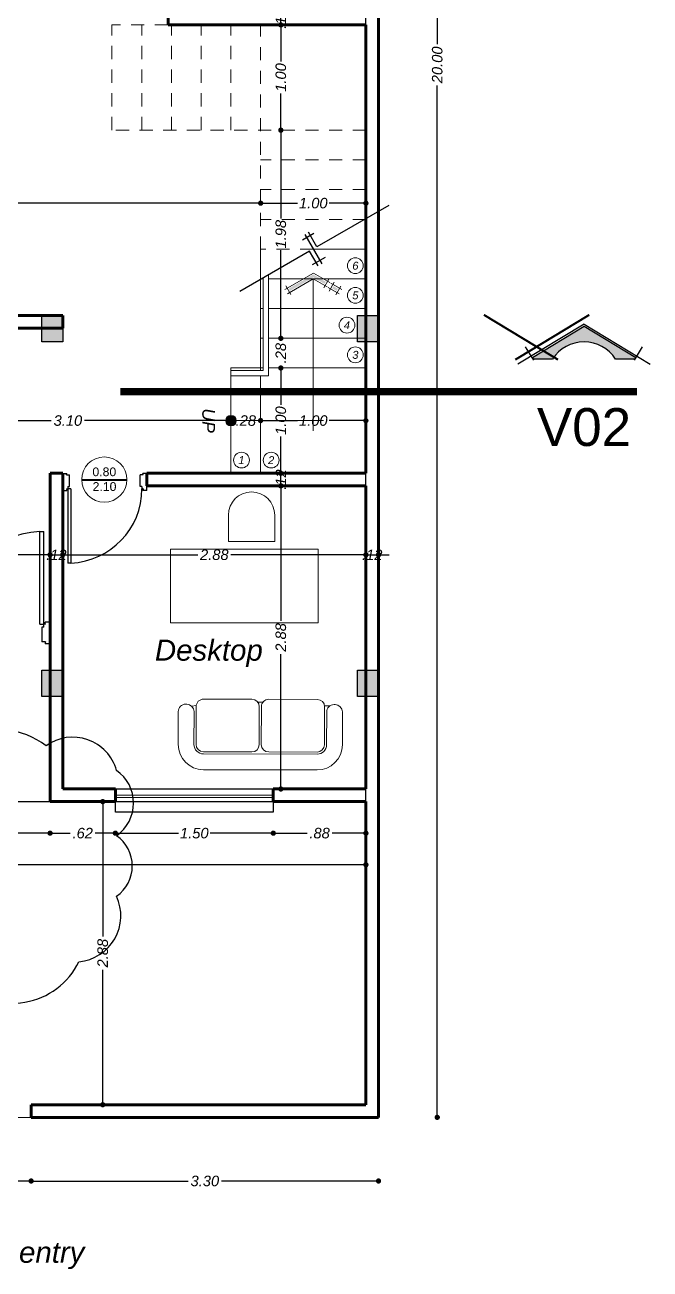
# Model space of a CAD drawing. Header units: metres. Extents: x 539 to 782, y 164 to 633.
# Drawn here: x 673.93 to 679.87, y 221.9 to 233.72 of the extents above; entities that cross this region are included whole.
import ezdxf
from ezdxf.enums import TextEntityAlignment as Align

# ---------------------------------------------------------------- set-up
doc = ezdxf.new("R2010")
doc.units = ezdxf.units.M
doc.header["$PDMODE"] = 35
doc.linetypes.add('ACAD_ISO05W100', pattern=[33, 24, -3, 0, -3, 0, -3])
doc.linetypes.add('HIDDEN', pattern=[0.375, 0.25, -0.125])
for name, color, linetype, lineweight in [('01', 1, 'Continuous', 9), ('02', 2, 'Continuous', 20), ('03', 3, 'Continuous', 30), ('Baranda', 54, 'Continuous', 15), ('cota', 1, 'Continuous', 15), ('gradas', 74, 'Continuous', 15), ('Mobiliario', 42, 'Continuous', 9), ('MURO', 4, 'Continuous', 60), ('Textura de Pisos', 252, 'Continuous', 13), ('ventanas', 2, 'Continuous', 25), ('vidrio', 131, 'Continuous', 15)]:
    doc.layers.add(name, color=color, linetype=linetype, lineweight=lineweight)
for name, color, linetype in [('AREAS', 2, 'Continuous'), ('COLUMNAS', 6, 'Continuous'), ('lincorte', 116, 'Continuous'), ('PUERTAS', 16, 'Continuous'), ('TEXTO', 134, 'Continuous')]:
    doc.layers.add(name, color=color, linetype=linetype)
doc.styles.add('ARIAL', font='ariali.ttf')
doc.styles.add('ARIAL_REGULAR', font='arial.ttf')
doc.styles.add('STYLE1', font='ariali.ttf')
doc.styles.add('texto', font='arial.ttf')
doc.dimstyles.new('C_50', dxfattribs={"dimscale": 0.5, "dimtxt": 0.2, "dimasz": 0.1, "dimexe": 0.1, "dimexo": 0.1, "dimgap": 0.05, "dimtad": 0, "dimzin": 4, "dimdsep": 46, "dimtxsty": 'ARIAL', "dimblk": 'DOT', "dimcen": 0.09, "dimse1": 1, "dimse2": 1, "dimclrd": 1, "dimclre": 1, "dimclrt": 2, "dimadec": 0, "dimazin": 0, "dimtfac": 1, "dimtix": 1, "dimtmove": 2, "dimatfit": 3, "dimfxl": 1, "dimtolj": 1, "dimtzin": 0, "dimarcsym": 0})

# ---------------------------------------------------------------- blocks, each defined once
blk = doc.blocks.new('escritorio y silla')
for p, q in [((803.557, 483.06), (803.557, 483.31)), ((803.997, 483.31), (803.997, 483.06)), ((803.997, 483.06), (803.557, 483.06))]:
    blk.add_line(p, q)
blk.add_lwpolyline([(804.408, 482.987), (803.008, 482.987), (803.008, 482.287), (804.408, 482.287), (804.408, 482.987)])
blk.add_arc((803.777, 483.31), 0.22, 0, 180)
blk = doc.blocks.new('A$C23F449F7')
for p, q in [((0.551, 1.561), (0.239, 1.561)), ((0.609, 1.441), (0.609, 1.391)), ((0.621, 1.481), (0.621, 1.491)), ((-0.001, 0.241), (-0.001, 1.321)), ((0.149, 0.241), (0.149, 1.321)), ((0.169, 0.861), (0.169, 1.321)), ((0.551, 1.411), (0.239, 1.411)), ((0.599, 1.391), (0.239, 1.391)), ((0.669, 0.861), (0.669, 1.321)), ((0.599, 0.791), (0.239, 0.791)), ((0.599, 0.771), (0.239, 0.771)), ((0.642, 0.805), (0.642, 0.757)), ((0.169, 0.241), (0.169, 0.701)), ((0.669, 0.241), (0.669, 0.701)), ((0.599, 0.171), (0.239, 0.171)), ((0.551, 0.151), (0.239, 0.151)), ((0.601, 0.131), (0.608, 0.172)), ((0.551, 0.001), (0.239, 0.001)), ((0.621, 0.071), (0.621, 0.081))]:
    blk.add_line(p, q)
for centre, radius, start, end in [((0.239, 1.321), 0.24, 90, 180), ((0.551, 1.491), 0.07, 0, 90), ((0.551, 1.481), 0.07, 270, 0), ((0.239, 1.321), 0.09, 90, 180), ((0.239, 1.321), 0.07, 90, 180), ((0.599, 1.321), 0.07, 0, 90), ((0.239, 0.861), 0.07, 180, 270), ((0.599, 0.861), 0.07, 270, 0), ((0.239, 0.701), 0.07, 90, 180), ((0.599, 0.701), 0.07, 0, 90), ((0.239, 0.241), 0.24, 180, 270), ((0.239, 0.241), 0.09, 180, 270), ((0.239, 0.241), 0.07, 180, 270), ((0.599, 0.241), 0.07, 270, 0), ((0.551, 0.081), 0.07, 0, 90), ((0.551, 0.071), 0.07, 270, 0)]:
    blk.add_arc(centre, radius, start, end)
blk = doc.blocks.new('p 4')
for p, q in [((-0.0782, 0.852), (-0.0484, 0.852)), ((-0.0782, 0.1485), (-0.0782, 0.852)), ((-0.0484, 0.1485), (-0.0484, 0.852)), ((-0.8003, 0.1641), (-0.7612, 0.1641)), ((-0.8003, 0.1641), (-0.8003, 0)), ((-0.7651, 0.1524), (-0.7612, 0.1524)), ((-0.7651, 0.1485), (-0.7651, 0.1524)), ((-0.7651, 0.1485), (-0.7519, 0.1485)), ((-0.7612, 0.1524), (-0.7612, 0.1641)), ((-0.7519, 0.1251), (-0.7519, 0.1485)), ((-0.7519, 0.1251), (-0.7363, 0.1251)), ((-0.7363, 0.1251), (-0.7363, 0.0156)), ((-0.0782, 0.1485), (-0.0484, 0.1485)), ((-0.0484, 0.1251), (-0.064, 0.1251)), ((-0.064, 0.1251), (-0.064, 0.0156)), ((-0.0352, 0.1485), (-0.0484, 0.1485)), ((-0.0484, 0.1251), (-0.0484, 0.1485)), ((-0.0391, 0.1524), (-0.0391, 0.1641)), ((0, 0.1641), (-0.0391, 0.1641)), ((-0.0352, 0.1524), (-0.0391, 0.1524)), ((-0.0352, 0.1485), (-0.0352, 0.1524)), ((0, 0.1641), (0, 0)), ((-0.7651, 0.0156), (-0.7651, 0.0117)), ((-0.7651, 0.0156), (-0.7363, 0.0156)), ((-0.7651, 0.0117), (-0.7612, 0.0117)), ((-0.7612, 0.0117), (-0.7612, 0)), ((-0.0352, 0.0156), (-0.064, 0.0156)), ((-0.0391, 0.0117), (-0.0391, 0)), ((-0.0352, 0.0117), (-0.0391, 0.0117)), ((0, 0), (-0.0391, 0)), ((-0.0352, 0.0156), (-0.0352, 0.0117)), ((-0.8003, 0), (-0.7612, 0))]:
    blk.add_line(p, q)
blk.add_arc((-0.0472, 0.148), 0.7047, 92.51921, 179.96085)
blk = doc.blocks.new('_Dot')
at = {"color": 0, "linetype": 'ByBlock', "lineweight": -2}
blk.add_line((-0.5, 0), (-1, 0), dxfattribs=at)
at = {"color": 0, "linetype": 'ByBlock', "const_width": 0.5}
blk.add_lwpolyline([(-0.25, 0, 1), (0.25, 0, 1)], format="xyb", close=True, dxfattribs=at)
blk = doc.blocks.new('*D217')
at = {"layer": 'cota', "color": 1, "lineweight": -2, "transparency": 16777216}
for p, q in [((677.85, 243.291), (677.85, 233.537)), ((677.85, 223.391), (677.85, 233.144))]:
    blk.add_line(p, q, dxfattribs=at)
at = {"layer": 'Defpoints', "color": 0, "transparency": 16777216}
for p in [(677.292, 243.341), (677.292, 223.341), (677.85, 223.341)]:
    blk.add_point(p, dxfattribs=at)
at = {"layer": 'cota', "color": 1, "lineweight": -2, "transparency": 16777216, "xscale": 0.05, "yscale": 0.05, "zscale": 0.05}
for p, rotation in [((677.85, 243.341), 90), ((677.85, 223.341), 270)]:
    blk.add_blockref('_Dot', p, dxfattribs=dict(at, rotation=rotation))
at = {"layer": 'cota', "color": 2, "transparency": 16777216, "insert": (677.85, 233.341), "char_height": 0.1, "attachment_point": 5, "rotation": 90, "style": 'ARIAL'}
blk.add_mtext('\\A1;20.00', dxfattribs=at)
blk = doc.blocks.new('*D218')
at = {"layer": 'cota', "color": 1, "lineweight": -2, "transparency": 16777216}
for p, q in [((674.042, 222.736), (675.485, 222.736)), ((677.242, 222.736), (675.8, 222.736))]:
    blk.add_line(p, q, dxfattribs=at)
at = {"layer": 'Defpoints', "color": 0, "transparency": 16777216}
for p in [(673.992, 223.341), (677.292, 223.341), (673.992, 222.736)]:
    blk.add_point(p, dxfattribs=at)
at = {"layer": 'cota', "color": 1, "lineweight": -2, "transparency": 16777216, "xscale": 0.05, "yscale": 0.05, "zscale": 0.05, "rotation": 180}
blk.add_blockref('_Dot', (673.992, 222.736), dxfattribs=at)
at = {"layer": 'cota', "color": 1, "lineweight": -2, "transparency": 16777216, "xscale": 0.05, "yscale": 0.05, "zscale": 0.05}
blk.add_blockref('_Dot', (677.292, 222.736), dxfattribs=at)
at = {"layer": 'cota', "color": 2, "transparency": 16777216, "insert": (675.642, 222.736), "char_height": 0.1, "attachment_point": 5, "style": 'ARIAL'}
blk.add_mtext('\\A1;3.30', dxfattribs=at)
blk = doc.blocks.new('*D239')
at = {"layer": 'cota', "color": 1, "lineweight": -2, "transparency": 16777216}
for p, q in [((669.842, 232.027), (672.827, 232.027)), ((676.122, 232.027), (673.138, 232.027))]:
    blk.add_line(p, q, dxfattribs=at)
at = {"layer": 'Defpoints', "color": 0, "transparency": 16777216}
for p in [(676.172, 232.027), (676.172, 231.341), (669.792, 230.841)]:
    blk.add_point(p, dxfattribs=at)
at = {"layer": 'cota', "color": 1, "lineweight": -2, "transparency": 16777216, "xscale": 0.05, "yscale": 0.05, "zscale": 0.05, "rotation": 180}
blk.add_blockref('_Dot', (669.792, 232.027), dxfattribs=at)
at = {"layer": 'cota', "color": 1, "lineweight": -2, "transparency": 16777216, "xscale": 0.05, "yscale": 0.05, "zscale": 0.05}
blk.add_blockref('_Dot', (676.172, 232.027), dxfattribs=at)
at = {"layer": 'cota', "color": 2, "transparency": 16777216, "insert": (672.982, 232.027), "char_height": 0.1, "attachment_point": 5, "style": 'ARIAL'}
blk.add_mtext('\\A1;6.38', dxfattribs=at)
blk = doc.blocks.new('*D242')
at = {"layer": 'cota', "color": 1, "lineweight": -2, "transparency": 16777216}
for p, q in [((672.842, 228.686), (673.331, 228.686)), ((674.122, 228.686), (673.633, 228.686))]:
    blk.add_line(p, q, dxfattribs=at)
at = {"layer": 'Defpoints', "color": 0, "transparency": 16777216}
for p in [(672.792, 228.686), (674.172, 228.686), (674.172, 228.686)]:
    blk.add_point(p, dxfattribs=at)
at = {"layer": 'cota', "color": 1, "lineweight": -2, "transparency": 16777216, "xscale": 0.05, "yscale": 0.05, "zscale": 0.05, "rotation": 180}
blk.add_blockref('_Dot', (672.792, 228.686), dxfattribs=at)
at = {"layer": 'cota', "color": 1, "lineweight": -2, "transparency": 16777216, "xscale": 0.05, "yscale": 0.05, "zscale": 0.05}
blk.add_blockref('_Dot', (674.172, 228.686), dxfattribs=at)
at = {"layer": 'cota', "color": 2, "transparency": 16777216, "insert": (673.482, 228.686), "char_height": 0.1, "attachment_point": 5, "style": 'ARIAL'}
blk.add_mtext('\\A1;1.38', dxfattribs=at)
blk = doc.blocks.new('*D243')
at = {"layer": 'cota', "color": 1, "lineweight": -2, "transparency": 16777216}
for p, q in [((674.122, 228.686), (674.072, 228.686)), ((674.172, 228.686), (674.292, 228.686)), ((674.342, 228.686), (674.392, 228.686))]:
    blk.add_line(p, q, dxfattribs=at)
at = {"layer": 'Defpoints', "color": 0, "transparency": 16777216}
for p in [(674.172, 228.686), (674.292, 228.686), (674.292, 228.686)]:
    blk.add_point(p, dxfattribs=at)
at = {"layer": 'cota', "color": 1, "lineweight": -2, "transparency": 16777216, "xscale": 0.05, "yscale": 0.05, "zscale": 0.05}
blk.add_blockref('_Dot', (674.172, 228.686), dxfattribs=at)
at = {"layer": 'cota', "color": 1, "lineweight": -2, "transparency": 16777216, "xscale": 0.05, "yscale": 0.05, "zscale": 0.05, "rotation": 180}
blk.add_blockref('_Dot', (674.292, 228.686), dxfattribs=at)
at = {"layer": 'cota', "color": 2, "transparency": 16777216, "insert": (674.232, 228.686), "char_height": 0.1, "attachment_point": 5, "style": 'ARIAL'}
blk.add_mtext('\\A1;.12', dxfattribs=at)
blk = doc.blocks.new('*D244')
at = {"layer": 'cota', "color": 1, "lineweight": -2, "transparency": 16777216}
for p, q in [((674.342, 228.686), (675.575, 228.686)), ((677.122, 228.686), (675.89, 228.686))]:
    blk.add_line(p, q, dxfattribs=at)
at = {"layer": 'Defpoints', "color": 0, "transparency": 16777216}
for p in [(674.292, 228.686), (677.172, 228.686), (677.172, 228.686)]:
    blk.add_point(p, dxfattribs=at)
at = {"layer": 'cota', "color": 1, "lineweight": -2, "transparency": 16777216, "xscale": 0.05, "yscale": 0.05, "zscale": 0.05, "rotation": 180}
blk.add_blockref('_Dot', (674.292, 228.686), dxfattribs=at)
at = {"layer": 'cota', "color": 1, "lineweight": -2, "transparency": 16777216, "xscale": 0.05, "yscale": 0.05, "zscale": 0.05}
blk.add_blockref('_Dot', (677.172, 228.686), dxfattribs=at)
at = {"layer": 'cota', "color": 2, "transparency": 16777216, "insert": (675.732, 228.686), "char_height": 0.1, "attachment_point": 5, "style": 'ARIAL'}
blk.add_mtext('\\A1;2.88', dxfattribs=at)
blk = doc.blocks.new('*D245')
at = {"layer": 'cota', "color": 1, "lineweight": -2, "transparency": 16777216}
for p, q in [((677.122, 228.686), (677.072, 228.686)), ((677.172, 228.686), (677.292, 228.686)), ((677.342, 228.686), (677.392, 228.686))]:
    blk.add_line(p, q, dxfattribs=at)
at = {"layer": 'Defpoints', "color": 0, "transparency": 16777216}
for p in [(677.172, 228.686), (677.292, 228.686), (677.292, 228.686)]:
    blk.add_point(p, dxfattribs=at)
at = {"layer": 'cota', "color": 1, "lineweight": -2, "transparency": 16777216, "xscale": 0.05, "yscale": 0.05, "zscale": 0.05}
blk.add_blockref('_Dot', (677.172, 228.686), dxfattribs=at)
at = {"layer": 'cota', "color": 1, "lineweight": -2, "transparency": 16777216, "xscale": 0.05, "yscale": 0.05, "zscale": 0.05, "rotation": 180}
blk.add_blockref('_Dot', (677.292, 228.686), dxfattribs=at)
at = {"layer": 'cota', "color": 2, "transparency": 16777216, "insert": (677.232, 228.686), "char_height": 0.1, "attachment_point": 5, "style": 'ARIAL'}
blk.add_mtext('\\A1;.12', dxfattribs=at)
blk = doc.blocks.new('*D255')
at = {"layer": 'cota', "color": 1, "lineweight": -2, "transparency": 16777216}
for p, q in [((672.842, 229.961), (674.183, 229.961)), ((675.84, 229.961), (674.499, 229.961))]:
    blk.add_line(p, q, dxfattribs=at)
at = {"layer": 'Defpoints', "color": 0, "transparency": 16777216}
for p in [(672.792, 230.341), (675.89, 230.341), (675.89, 229.961)]:
    blk.add_point(p, dxfattribs=at)
at = {"layer": 'cota', "color": 1, "lineweight": -2, "transparency": 16777216, "xscale": 0.05, "yscale": 0.05, "zscale": 0.05, "rotation": 180}
blk.add_blockref('_Dot', (672.792, 229.961), dxfattribs=at)
at = {"layer": 'cota', "color": 1, "lineweight": -2, "transparency": 16777216, "xscale": 0.05, "yscale": 0.05, "zscale": 0.05}
blk.add_blockref('_Dot', (675.89, 229.961), dxfattribs=at)
at = {"layer": 'cota', "color": 2, "transparency": 16777216, "insert": (674.341, 229.961), "char_height": 0.1, "attachment_point": 5, "style": 'ARIAL'}
blk.add_mtext('\\A1;3.10', dxfattribs=at)
blk = doc.blocks.new('*D256')
at = {"layer": 'cota', "color": 1, "lineweight": -2, "transparency": 16777216}
for p, q in [((676.364, 229.291), (676.364, 228.058)), ((676.364, 226.511), (676.364, 227.743))]:
    blk.add_line(p, q, dxfattribs=at)
at = {"layer": 'Defpoints', "color": 0, "transparency": 16777216}
for p in [(676.364, 229.341), (676.792, 229.341), (676.792, 226.461)]:
    blk.add_point(p, dxfattribs=at)
at = {"layer": 'cota', "color": 1, "lineweight": -2, "transparency": 16777216, "xscale": 0.05, "yscale": 0.05, "zscale": 0.05}
for p, rotation in [((676.364, 229.341), 90), ((676.364, 226.461), 270)]:
    blk.add_blockref('_Dot', p, dxfattribs=dict(at, rotation=rotation))
at = {"layer": 'cota', "color": 2, "transparency": 16777216, "insert": (676.364, 227.901), "char_height": 0.1, "attachment_point": 5, "rotation": 90, "style": 'ARIAL'}
blk.add_mtext('\\A1;2.88', dxfattribs=at)
blk = doc.blocks.new('*D257')
at = {"layer": 'cota', "color": 1, "lineweight": -2, "transparency": 16777216}
for p, q in [((676.364, 229.511), (676.364, 229.561)), ((676.364, 229.341), (676.364, 229.461)), ((676.364, 229.291), (676.364, 229.241))]:
    blk.add_line(p, q, dxfattribs=at)
at = {"layer": 'Defpoints', "color": 0, "transparency": 16777216}
for p in [(676.364, 229.461), (676.637, 229.461), (676.792, 229.341)]:
    blk.add_point(p, dxfattribs=at)
at = {"layer": 'cota', "color": 1, "lineweight": -2, "transparency": 16777216, "xscale": 0.05, "yscale": 0.05, "zscale": 0.05}
for p, rotation in [((676.364, 229.461), 270), ((676.364, 229.341), 90)]:
    blk.add_blockref('_Dot', p, dxfattribs=dict(at, rotation=rotation))
at = {"layer": 'cota', "color": 2, "transparency": 16777216, "insert": (676.364, 229.401), "char_height": 0.1, "attachment_point": 5, "rotation": 90, "style": 'ARIAL'}
blk.add_mtext('\\A1;.12', dxfattribs=at)
blk = doc.blocks.new('*D258')
at = {"layer": 'cota', "color": 1, "lineweight": -2, "transparency": 16777216}
for p, q in [((676.364, 230.411), (676.364, 230.112)), ((676.364, 229.511), (676.364, 229.809))]:
    blk.add_line(p, q, dxfattribs=at)
at = {"layer": 'Defpoints', "color": 0, "transparency": 16777216}
for p in [(676.364, 230.461), (676.364, 230.461), (676.552, 229.461)]:
    blk.add_point(p, dxfattribs=at)
at = {"layer": 'cota', "color": 1, "lineweight": -2, "transparency": 16777216, "xscale": 0.05, "yscale": 0.05, "zscale": 0.05}
for p, rotation in [((676.364, 230.461), 90), ((676.364, 229.461), 270)]:
    blk.add_blockref('_Dot', p, dxfattribs=dict(at, rotation=rotation))
at = {"layer": 'cota', "color": 2, "transparency": 16777216, "insert": (676.364, 229.961), "char_height": 0.1, "attachment_point": 5, "rotation": 90, "style": 'ARIAL'}
blk.add_mtext('\\A1;1.00', dxfattribs=at)
blk = doc.blocks.new('*D259')
at = {"layer": 'cota', "color": 1, "lineweight": -2, "transparency": 16777216}
for p, q in [((676.364, 230.793), (676.364, 230.843)), ((676.364, 230.743), (676.364, 230.721)), ((676.364, 230.461), (676.364, 230.483)), ((676.364, 230.411), (676.364, 230.361))]:
    blk.add_line(p, q, dxfattribs=at)
at = {"layer": 'Defpoints', "color": 0, "transparency": 16777216}
for p in [(676.172, 230.743), (676.364, 230.743), (676.364, 230.461)]:
    blk.add_point(p, dxfattribs=at)
at = {"layer": 'cota', "color": 1, "lineweight": -2, "transparency": 16777216, "xscale": 0.05, "yscale": 0.05, "zscale": 0.05}
for p, rotation in [((676.364, 230.743), 270), ((676.364, 230.461), 90)]:
    blk.add_blockref('_Dot', p, dxfattribs=dict(at, rotation=rotation))
at = {"layer": 'cota', "color": 2, "transparency": 16777216, "insert": (676.364, 230.602), "char_height": 0.1, "attachment_point": 5, "rotation": 90, "style": 'ARIAL'}
blk.add_mtext('\\A1;.28', dxfattribs=at)
blk = doc.blocks.new('*D260')
at = {"layer": 'cota', "color": 1, "lineweight": -2, "transparency": 16777216}
for p, q in [((676.364, 232.671), (676.364, 231.883)), ((676.364, 230.793), (676.364, 231.581))]:
    blk.add_line(p, q, dxfattribs=at)
at = {"layer": 'Defpoints', "color": 0, "transparency": 16777216}
for p in [(676.364, 232.721), (676.364, 232.721), (676.677, 230.743)]:
    blk.add_point(p, dxfattribs=at)
at = {"layer": 'cota', "color": 1, "lineweight": -2, "transparency": 16777216, "xscale": 0.05, "yscale": 0.05, "zscale": 0.05}
for p, rotation in [((676.364, 232.721), 90), ((676.364, 230.743), 270)]:
    blk.add_blockref('_Dot', p, dxfattribs=dict(at, rotation=rotation))
at = {"layer": 'cota', "color": 2, "transparency": 16777216, "insert": (676.364, 231.732), "char_height": 0.1, "attachment_point": 5, "rotation": 90, "style": 'ARIAL'}
blk.add_mtext('\\A1;1.98', dxfattribs=at)
blk = doc.blocks.new('*D261')
at = {"layer": 'cota', "color": 1, "lineweight": -2, "transparency": 16777216}
for p, q in [((676.364, 233.671), (676.364, 233.372)), ((676.364, 232.771), (676.364, 233.069))]:
    blk.add_line(p, q, dxfattribs=at)
at = {"layer": 'Defpoints', "color": 0, "transparency": 16777216}
for p in [(676.364, 233.721), (676.364, 233.721), (676.606, 232.721)]:
    blk.add_point(p, dxfattribs=at)
at = {"layer": 'cota', "color": 1, "lineweight": -2, "transparency": 16777216, "xscale": 0.05, "yscale": 0.05, "zscale": 0.05}
for p, rotation in [((676.364, 233.721), 90), ((676.364, 232.721), 270)]:
    blk.add_blockref('_Dot', p, dxfattribs=dict(at, rotation=rotation))
at = {"layer": 'cota', "color": 2, "transparency": 16777216, "insert": (676.364, 233.221), "char_height": 0.1, "attachment_point": 5, "rotation": 90, "style": 'ARIAL'}
blk.add_mtext('\\A1;1.00', dxfattribs=at)
blk = doc.blocks.new('*D262')
at = {"layer": 'cota', "color": 1, "lineweight": -2, "transparency": 16777216}
for p, q in [((676.364, 233.891), (676.364, 233.941)), ((676.364, 233.721), (676.364, 233.841)), ((676.364, 233.671), (676.364, 233.621))]:
    blk.add_line(p, q, dxfattribs=at)
at = {"layer": 'Defpoints', "color": 0, "transparency": 16777216}
for p in [(676.364, 233.841), (676.364, 233.841), (676.364, 233.721)]:
    blk.add_point(p, dxfattribs=at)
at = {"layer": 'cota', "color": 1, "lineweight": -2, "transparency": 16777216, "xscale": 0.05, "yscale": 0.05, "zscale": 0.05}
for p, rotation in [((676.364, 233.841), 270), ((676.364, 233.721), 90)]:
    blk.add_blockref('_Dot', p, dxfattribs=dict(at, rotation=rotation))
at = {"layer": 'cota', "color": 2, "transparency": 16777216, "insert": (676.364, 233.781), "char_height": 0.1, "attachment_point": 5, "rotation": 90, "style": 'ARIAL'}
blk.add_mtext('\\A1;.12', dxfattribs=at)
blk = doc.blocks.new('A$C011400A7')
for p, q in [((-0.045, 0.129), (0.079, 0.129)), ((0, 0.161), (0, -0.161)), ((0.04, 0), (0.04, 0.161)), ((-0.04, 0), (-0.807, 0)), ((-0.04, -0.161), (-0.04, 0)), ((0.828, 0), (0.04, 0)), ((-0.078, -0.123), (0.062, -0.123))]:
    blk.add_line(p, q)
blk = doc.blocks.new('*D708')
at = {"layer": 'cota', "color": 1, "lineweight": -2, "transparency": 16777216}
for p, q in [((676.222, 232.027), (676.521, 232.027)), ((677.122, 232.027), (676.824, 232.027))]:
    blk.add_line(p, q, dxfattribs=at)
at = {"layer": 'Defpoints', "color": 0, "transparency": 16777216}
for p in [(677.172, 232.027), (676.172, 231.341), (677.172, 231.308)]:
    blk.add_point(p, dxfattribs=at)
at = {"layer": 'cota', "color": 1, "lineweight": -2, "transparency": 16777216, "xscale": 0.05, "yscale": 0.05, "zscale": 0.05, "rotation": 180}
blk.add_blockref('_Dot', (676.172, 232.027), dxfattribs=at)
at = {"layer": 'cota', "color": 1, "lineweight": -2, "transparency": 16777216, "xscale": 0.05, "yscale": 0.05, "zscale": 0.05}
blk.add_blockref('_Dot', (677.172, 232.027), dxfattribs=at)
at = {"layer": 'cota', "color": 2, "transparency": 16777216, "insert": (676.672, 232.027), "char_height": 0.1, "attachment_point": 5, "style": 'ARIAL'}
blk.add_mtext('\\A1;1.00', dxfattribs=at)
blk = doc.blocks.new('SFD')
at = {"ltscale": 0.0025}
h = blk.add_hatch(color=256, dxfattribs=at)
h.paths.add_polyline_path([(1221.379, -310.196), (1221.401, -310.206), (1221.454, -310.095), (1221.709, -310.076), (1221.707, -310.052), (1221.439, -310.072)])
h.paths.add_polyline_path([(1221.322, -310.315), (1221.344, -310.325), (1221.365, -310.282), (1221.343, -310.271)])
for p, q in [((1221.431, -310.061), (1221.353, -310.223)), ((1221.431, -310.061), (1221.742, -310.037)), ((1221.462, -310.106), (1221.746, -310.085)), ((1221.717, -310.015), (1221.724, -310.11)), ((1221.342, -310.191), (1221.428, -310.232)), ((1221.462, -310.106), (1221.396, -310.243)), ((1221.285, -310.31), (1221.371, -310.351)), ((1221.348, -310.234), (1221.296, -310.342)), ((1221.316, -310.245), (1221.402, -310.287)), ((1221.391, -310.255), (1221.339, -310.363))]:
    blk.add_line(p, q, dxfattribs=at)
blk = doc.blocks.new('*D710')
at = {"layer": 'cota', "color": 1, "lineweight": -2, "transparency": 16777216}
for p, q in [((672.842, 222.736), (673.241, 222.736)), ((673.942, 222.736), (673.544, 222.736))]:
    blk.add_line(p, q, dxfattribs=at)
at = {"layer": 'Defpoints', "color": 0, "transparency": 16777216}
for p in [(672.792, 223.341), (673.992, 223.341), (672.792, 222.736)]:
    blk.add_point(p, dxfattribs=at)
at = {"layer": 'cota', "color": 1, "lineweight": -2, "transparency": 16777216, "xscale": 0.05, "yscale": 0.05, "zscale": 0.05, "rotation": 180}
blk.add_blockref('_Dot', (672.792, 222.736), dxfattribs=at)
at = {"layer": 'cota', "color": 1, "lineweight": -2, "transparency": 16777216, "xscale": 0.05, "yscale": 0.05, "zscale": 0.05}
blk.add_blockref('_Dot', (673.992, 222.736), dxfattribs=at)
at = {"layer": 'cota', "color": 2, "transparency": 16777216, "insert": (673.392, 222.736), "char_height": 0.1, "attachment_point": 5, "style": 'ARIAL'}
blk.add_mtext('\\A1;1.20', dxfattribs=at)
blk = doc.blocks.new('*D727')
at = {"layer": 'cota', "color": 1, "lineweight": -2, "transparency": 16777216}
for p, q in [((672.842, 226.041), (673.331, 226.041)), ((674.122, 226.041), (673.633, 226.041))]:
    blk.add_line(p, q, dxfattribs=at)
at = {"layer": 'Defpoints', "color": 0, "transparency": 16777216}
for p in [(672.792, 226.341), (674.172, 226.341), (674.172, 226.041)]:
    blk.add_point(p, dxfattribs=at)
at = {"layer": 'cota', "color": 1, "lineweight": -2, "transparency": 16777216, "xscale": 0.05, "yscale": 0.05, "zscale": 0.05, "rotation": 180}
blk.add_blockref('_Dot', (672.792, 226.041), dxfattribs=at)
at = {"layer": 'cota', "color": 1, "lineweight": -2, "transparency": 16777216, "xscale": 0.05, "yscale": 0.05, "zscale": 0.05}
blk.add_blockref('_Dot', (674.172, 226.041), dxfattribs=at)
at = {"layer": 'cota', "color": 2, "transparency": 16777216, "insert": (673.482, 226.041), "char_height": 0.1, "attachment_point": 5, "style": 'ARIAL'}
blk.add_mtext('\\A1;1.38', dxfattribs=at)
blk = doc.blocks.new('*D728')
at = {"layer": 'cota', "color": 1, "lineweight": -2, "transparency": 16777216}
for p, q in [((674.222, 226.041), (674.364, 226.041)), ((674.742, 226.041), (674.601, 226.041))]:
    blk.add_line(p, q, dxfattribs=at)
at = {"layer": 'Defpoints', "color": 0, "transparency": 16777216}
for p in [(674.172, 226.341), (674.792, 226.341), (674.792, 226.041)]:
    blk.add_point(p, dxfattribs=at)
at = {"layer": 'cota', "color": 1, "lineweight": -2, "transparency": 16777216, "xscale": 0.05, "yscale": 0.05, "zscale": 0.05, "rotation": 180}
blk.add_blockref('_Dot', (674.172, 226.041), dxfattribs=at)
at = {"layer": 'cota', "color": 1, "lineweight": -2, "transparency": 16777216, "xscale": 0.05, "yscale": 0.05, "zscale": 0.05}
blk.add_blockref('_Dot', (674.792, 226.041), dxfattribs=at)
at = {"layer": 'cota', "color": 2, "transparency": 16777216, "insert": (674.482, 226.041), "char_height": 0.1, "attachment_point": 5, "style": 'ARIAL'}
blk.add_mtext('\\A1;.62', dxfattribs=at)
blk = doc.blocks.new('*D729')
at = {"layer": 'cota', "color": 1, "lineweight": -2, "transparency": 16777216}
for p, q in [((674.842, 226.041), (675.391, 226.041)), ((676.242, 226.041), (675.694, 226.041))]:
    blk.add_line(p, q, dxfattribs=at)
at = {"layer": 'Defpoints', "color": 0, "transparency": 16777216}
for p in [(674.792, 226.341), (676.292, 226.341), (676.292, 226.041)]:
    blk.add_point(p, dxfattribs=at)
at = {"layer": 'cota', "color": 1, "lineweight": -2, "transparency": 16777216, "xscale": 0.05, "yscale": 0.05, "zscale": 0.05, "rotation": 180}
blk.add_blockref('_Dot', (674.792, 226.041), dxfattribs=at)
at = {"layer": 'cota', "color": 1, "lineweight": -2, "transparency": 16777216, "xscale": 0.05, "yscale": 0.05, "zscale": 0.05}
blk.add_blockref('_Dot', (676.292, 226.041), dxfattribs=at)
at = {"layer": 'cota', "color": 2, "transparency": 16777216, "insert": (675.542, 226.041), "char_height": 0.1, "attachment_point": 5, "style": 'ARIAL'}
blk.add_mtext('\\A1;1.50', dxfattribs=at)
blk = doc.blocks.new('*D730')
at = {"layer": 'cota', "color": 1, "lineweight": -2, "transparency": 16777216}
for p, q in [((676.342, 226.041), (676.614, 226.041)), ((677.122, 226.041), (676.851, 226.041))]:
    blk.add_line(p, q, dxfattribs=at)
at = {"layer": 'Defpoints', "color": 0, "transparency": 16777216}
for p in [(676.292, 226.341), (677.172, 226.341), (677.172, 226.041)]:
    blk.add_point(p, dxfattribs=at)
at = {"layer": 'cota', "color": 1, "lineweight": -2, "transparency": 16777216, "xscale": 0.05, "yscale": 0.05, "zscale": 0.05, "rotation": 180}
blk.add_blockref('_Dot', (676.292, 226.041), dxfattribs=at)
at = {"layer": 'cota', "color": 1, "lineweight": -2, "transparency": 16777216, "xscale": 0.05, "yscale": 0.05, "zscale": 0.05}
blk.add_blockref('_Dot', (677.172, 226.041), dxfattribs=at)
at = {"layer": 'cota', "color": 2, "transparency": 16777216, "insert": (676.732, 226.041), "char_height": 0.1, "attachment_point": 5, "style": 'ARIAL'}
blk.add_mtext('\\A1;.88', dxfattribs=at)
blk = doc.blocks.new('*D731')
at = {"layer": 'cota', "color": 1, "lineweight": -2, "transparency": 16777216}
for p, q in [((668.342, 225.741), (672.576, 225.741)), ((677.122, 225.741), (672.889, 225.741))]:
    blk.add_line(p, q, dxfattribs=at)
at = {"layer": 'Defpoints', "color": 0, "transparency": 16777216}
for p in [(668.292, 227.341), (677.172, 226.341), (677.172, 225.741)]:
    blk.add_point(p, dxfattribs=at)
at = {"layer": 'cota', "color": 1, "lineweight": -2, "transparency": 16777216, "xscale": 0.05, "yscale": 0.05, "zscale": 0.05, "rotation": 180}
blk.add_blockref('_Dot', (668.292, 225.741), dxfattribs=at)
at = {"layer": 'cota', "color": 1, "lineweight": -2, "transparency": 16777216, "xscale": 0.05, "yscale": 0.05, "zscale": 0.05}
blk.add_blockref('_Dot', (677.172, 225.741), dxfattribs=at)
at = {"layer": 'cota', "color": 2, "transparency": 16777216, "insert": (672.732, 225.741), "char_height": 0.1, "attachment_point": 5, "style": 'ARIAL'}
blk.add_mtext('\\A1;8.88', dxfattribs=at)
blk = doc.blocks.new('*D803')
at = {"layer": 'Defpoints', "color": 0, "transparency": 16777216}
for p in [(675.89, 230.341), (676.172, 229.961), (676.172, 229.461)]:
    blk.add_point(p, dxfattribs=at)
at = {"layer": 'ventanas', "color": 1, "lineweight": -2, "transparency": 16777216}
for p, q in [((675.84, 229.961), (675.79, 229.961)), ((675.89, 229.961), (675.912, 229.961)), ((676.172, 229.961), (676.15, 229.961)), ((676.222, 229.961), (676.272, 229.961))]:
    blk.add_line(p, q, dxfattribs=at)
at = {"layer": 'ventanas', "color": 1, "lineweight": -2, "transparency": 16777216, "xscale": 0.05, "yscale": 0.05, "zscale": 0.05}
blk.add_blockref('_Dot', (675.89, 229.961), dxfattribs=at)
at = {"layer": 'ventanas', "color": 1, "lineweight": -2, "transparency": 16777216, "xscale": 0.05, "yscale": 0.05, "zscale": 0.05, "rotation": 180}
blk.add_blockref('_Dot', (676.172, 229.961), dxfattribs=at)
at = {"layer": 'ventanas', "color": 2, "transparency": 16777216, "insert": (676.031, 229.961), "char_height": 0.1, "attachment_point": 5, "style": 'ARIAL'}
blk.add_mtext('\\A1;.28', dxfattribs=at)
blk = doc.blocks.new('*D804')
at = {"layer": 'Defpoints', "color": 0, "transparency": 16777216}
for p in [(677.172, 229.961), (676.172, 229.461), (677.172, 229.461)]:
    blk.add_point(p, dxfattribs=at)
at = {"layer": 'ventanas', "color": 1, "lineweight": -2, "transparency": 16777216}
for p, q in [((676.222, 229.961), (676.521, 229.961)), ((677.122, 229.961), (676.824, 229.961))]:
    blk.add_line(p, q, dxfattribs=at)
at = {"layer": 'ventanas', "color": 1, "lineweight": -2, "transparency": 16777216, "xscale": 0.05, "yscale": 0.05, "zscale": 0.05, "rotation": 180}
blk.add_blockref('_Dot', (676.172, 229.961), dxfattribs=at)
at = {"layer": 'ventanas', "color": 1, "lineweight": -2, "transparency": 16777216, "xscale": 0.05, "yscale": 0.05, "zscale": 0.05}
blk.add_blockref('_Dot', (677.172, 229.961), dxfattribs=at)
at = {"layer": 'ventanas', "color": 2, "transparency": 16777216, "insert": (676.672, 229.961), "char_height": 0.1, "attachment_point": 5, "style": 'ARIAL'}
blk.add_mtext('\\A1;1.00', dxfattribs=at)
blk = doc.blocks.new('*D805')
at = {"layer": 'cota', "color": 1, "lineweight": -2, "transparency": 16777216}
for p, q in [((674.672, 226.291), (674.672, 225.058)), ((674.672, 223.511), (674.672, 224.743))]:
    blk.add_line(p, q, dxfattribs=at)
at = {"layer": 'Defpoints', "color": 0, "transparency": 16777216}
for p in [(677.172, 226.341), (674.672, 223.461), (677.172, 223.461)]:
    blk.add_point(p, dxfattribs=at)
at = {"layer": 'cota', "color": 1, "lineweight": -2, "transparency": 16777216, "xscale": 0.05, "yscale": 0.05, "zscale": 0.05}
for p, rotation in [((674.672, 226.341), 90), ((674.672, 223.461), 270)]:
    blk.add_blockref('_Dot', p, dxfattribs=dict(at, rotation=rotation))
at = {"layer": 'cota', "color": 2, "transparency": 16777216, "insert": (674.672, 224.901), "char_height": 0.1, "attachment_point": 5, "rotation": 90, "style": 'ARIAL'}
blk.add_mtext('\\A1;2.88', dxfattribs=at)

msp = doc.modelspace()

# ---------------------------------------------------------------- hatches: boundary and pattern name
at = {"layer": '02'}
h = msp.add_hatch(color=256, dxfattribs=at)
h.dxf.hatch_style = 1
edge = h.paths.add_edge_path()
edge.add_arc((675.89, 229.961), 0.05, 0, 360)
at = {"layer": 'COLUMNAS'}
h = msp.add_hatch(color=256, dxfattribs=at)
h.dxf.hatch_style = 1
h.paths.add_polyline_path([(674.092, 230.711), (674.092, 230.961), (674.292, 230.961), (674.292, 230.711)])
h = msp.add_hatch(color=256, dxfattribs=at)
h.dxf.hatch_style = 1
h.paths.add_polyline_path([(677.092, 230.711), (677.092, 230.961), (677.292, 230.961), (677.292, 230.711)])
h = msp.add_hatch(color=256, dxfattribs=at)
h.dxf.hatch_style = 1
h.paths.add_polyline_path([(674.092, 227.341), (674.092, 227.591), (674.292, 227.591), (674.292, 227.341)])
h = msp.add_hatch(color=256, dxfattribs=at)
h.dxf.hatch_style = 1
h.paths.add_polyline_path([(677.092, 227.341), (677.092, 227.591), (677.292, 227.591), (677.292, 227.341)])
at = {"layer": 'lincorte'}
h = msp.add_hatch(color=256, dxfattribs=at)
h.dxf.hatch_style = 1
edge = h.paths.add_edge_path()
edge.add_arc((679.244, 230.355), 0.354, 90, 147.4531)
edge.add_line((678.945, 230.545), (678.763, 230.545))
edge.add_line((678.763, 230.545), (678.754, 230.561))
edge.add_line((678.754, 230.561), (679.244, 230.857))
edge.add_line((679.244, 230.857), (679.735, 230.561))
edge.add_line((679.735, 230.561), (679.725, 230.545))
edge.add_line((679.725, 230.545), (679.543, 230.545))
edge.add_arc((679.244, 230.355), 0.354, 32.5814, 90)

# ---------------------------------------------------------------- linework, layer by layer
at = {"layer": '01', "ltscale": 0.02}
for p, q in [((674.472, 229.401), (674.901, 229.401)), ((674.472, 229.391), (674.901, 229.391))]:
    msp.add_line(p, q, dxfattribs=at)
msp.add_circle((674.687, 229.401), 0.215, dxfattribs=at)
at = {"layer": '02'}
for p, q in [((676.672, 231.308), (676.672, 229.865)), ((676.768, 229.961), (675.79, 229.961))]:
    msp.add_line(p, q, dxfattribs=at)
for centre, radius in [((677.072, 231.433), 0.075), ((677.072, 231.151), 0.075), ((676.992, 230.868), 0.075), ((677.072, 230.586), 0.075), ((675.89, 229.961), 0.05), ((675.99, 229.586), 0.075), ((676.272, 229.586), 0.075)]:
    msp.add_circle(centre, radius, dxfattribs=at)
at = {"layer": 'AREAS'}
msp.add_lwpolyline([(677.172, 235.461), (675.412, 235.461), (675.412, 236.841), (674.292, 236.841), (674.292, 239.961), (669.672, 239.961), (669.672, 230.961), (668.292, 230.961), (668.292, 227.341), (669.292, 226.341), (677.172, 226.341), (677.172, 235.461)], dxfattribs=at)
at = {"layer": 'Baranda'}
for p, q in [((676.197, 230.436), (676.197, 231.317)), ((676.247, 230.386), (676.247, 231.345)), ((675.89, 230.436), (675.89, 230.386)), ((675.89, 230.436), (676.172, 230.436)), ((676.172, 230.436), (676.197, 230.436)), ((675.89, 230.386), (676.172, 230.386)), ((676.172, 230.386), (676.247, 230.386))]:
    msp.add_line(p, q, dxfattribs=at)
at = {"layer": 'COLUMNAS'}
for points in [[(674.092, 230.711), (674.092, 230.961), (674.292, 230.961), (674.292, 230.711), (674.092, 230.711)], [(677.292, 230.961), (677.292, 230.711), (677.092, 230.711), (677.092, 230.961), (677.292, 230.961)], [(674.292, 227.591), (674.292, 227.341), (674.092, 227.341), (674.092, 227.591), (674.292, 227.591)], [(677.292, 227.591), (677.292, 227.341), (677.092, 227.341), (677.092, 227.591), (677.292, 227.591)]]:
    msp.add_lwpolyline(points, dxfattribs=at)
msp.add_lwpolyline([(672.781, 226.405, 0.520567), (672.221, 225.83, 0.520567), (672.392, 224.976, 0.520567), (673.325, 224.634, 0.520567), (674.445, 224.82, 0.520567), (674.803, 225.442, 0.520567), (674.803, 226.017, 0.520567), (674.803, 226.638, 0.520567), (674.134, 226.872, 0.520567)], format="xyb", close=True, dxfattribs=at)
at = {"layer": 'gradas', "linetype": 'HIDDEN', "ltscale": 0.5}
for p, q in [((674.76, 232.721), (674.76, 233.721)), ((675.292, 233.721), (674.76, 233.721)), ((675.042, 232.721), (675.042, 233.721)), ((675.325, 232.721), (675.325, 233.721)), ((675.607, 232.721), (675.607, 233.721)), ((675.89, 232.721), (675.89, 233.721)), ((676.172, 231.585), (676.172, 233.721)), ((677.172, 232.721), (674.76, 232.721)), ((677.172, 232.438), (676.172, 232.438)), ((677.172, 232.156), (676.172, 232.156)), ((677.172, 231.873), (676.172, 231.873)), ((676.672, 231.591), (676.172, 231.591))]:
    msp.add_line(p, q, dxfattribs=at)
at = {"layer": 'gradas'}
for p, q in [((676.172, 231.585), (676.172, 230.461)), ((677.172, 231.591), (676.672, 231.591)), ((676.197, 231.308), (676.172, 231.308)), ((677.172, 231.308), (676.247, 231.308)), ((676.197, 231.026), (676.172, 231.026)), ((677.172, 231.026), (676.247, 231.026)), ((676.197, 230.743), (676.172, 230.743)), ((677.172, 230.743), (676.247, 230.743)), ((675.89, 230.461), (675.89, 229.461)), ((676.197, 230.461), (675.89, 230.461)), ((676.172, 230.461), (676.172, 230.436)), ((677.172, 230.461), (676.247, 230.461)), ((676.172, 230.386), (676.172, 229.461))]:
    msp.add_line(p, q, dxfattribs=at)
at = {"layer": 'lincorte'}
for p, q in [((679.244, 230.877), (678.616, 230.498)), ((679.244, 230.877), (679.872, 230.498)), ((678.766, 230.534), (678.689, 230.662)), ((679.722, 230.534), (679.8, 230.662))]:
    msp.add_line(p, q, dxfattribs=at)
at = {"layer": 'lincorte', "const_width": 0.0207}
for points in [[(678.293, 230.966), (678.997, 230.54)], [(678.591, 230.54), (679.294, 230.966)]]:
    msp.add_lwpolyline(points, dxfattribs=at)
at = {"layer": 'lincorte'}
msp.add_lwpolyline([(679.244, 230.709, 0.256073), (678.945, 230.545), (678.763, 230.545), (678.754, 230.561), (679.244, 230.857), (679.735, 230.561), (679.725, 230.545), (679.543, 230.545, 0.255913)], format="xyb", close=True, dxfattribs=at)
at = {"layer": 'lincorte', "linetype": 'ACAD_ISO05W100', "ltscale": 0.05, "const_width": 0.07}
msp.add_lwpolyline([(679.746, 230.235), (674.838, 230.235)], dxfattribs=at)
at = {"layer": 'MURO'}
for p, q in [((675.292, 233.721), (675.292, 233.841)), ((677.292, 233.841), (677.292, 229.341)), ((677.172, 233.721), (675.292, 233.721)), ((677.172, 233.721), (677.172, 229.461)), ((674.292, 230.961), (672.672, 230.961)), ((674.292, 230.961), (674.292, 230.841)), ((674.292, 230.841), (672.792, 230.841)), ((674.172, 226.341), (674.172, 229.461)), ((674.172, 229.461), (674.292, 229.461)), ((674.292, 226.461), (674.292, 229.461)), ((675.092, 229.461), (677.172, 229.461)), ((675.092, 229.461), (675.092, 229.341)), ((675.092, 229.341), (677.172, 229.341)), ((677.172, 229.341), (677.172, 226.461)), ((677.292, 229.341), (677.292, 226.341)), ((674.792, 226.461), (674.292, 226.461)), ((674.792, 226.461), (674.792, 226.341)), ((677.172, 226.461), (676.292, 226.461)), ((676.292, 226.461), (676.292, 226.341)), ((674.792, 226.341), (674.172, 226.341)), ((677.172, 226.341), (676.292, 226.341)), ((677.172, 226.341), (677.172, 223.461)), ((677.292, 226.341), (677.292, 223.341)), ((677.172, 223.461), (673.992, 223.461)), ((673.992, 223.461), (673.992, 223.341)), ((677.292, 223.341), (673.992, 223.341))]:
    msp.add_line(p, q, dxfattribs=at)
at = {"layer": 'Textura de Pisos'}
msp.add_lwpolyline([(677.292, 243.341), (665.292, 243.341), (665.292, 227.341, 0.414214), (669.292, 223.341), (677.292, 223.341)], format="xyb", close=True, dxfattribs=at)
at = {"layer": 'ventanas'}
for p, q in [((674.792, 226.461), (676.292, 226.461)), ((674.792, 226.241), (674.792, 226.341)), ((676.292, 226.341), (676.292, 226.241)), ((676.292, 226.241), (674.792, 226.241))]:
    msp.add_line(p, q, dxfattribs=at)
at = {"layer": 'vidrio'}
for p, q in [((674.792, 226.401), (676.292, 226.401)), ((674.792, 226.381), (676.292, 226.381))]:
    msp.add_line(p, q, dxfattribs=at)

# ---------------------------------------------------------------- block references
at = {"layer": '02', "xscale": -1, "rotation": 34.20427962157119}
msp.add_blockref('SFD', (1512.544, 1174.417), dxfattribs=at)
at = {"layer": '03', "rotation": 29.9999999999961}
msp.add_blockref('A$C011400A7', (676.672, 231.591), dxfattribs=at)
at = {"layer": 'Mobiliario'}
msp.add_blockref('escritorio y silla', (-127.691, -254.246), dxfattribs=at)
at = {"layer": 'Mobiliario', "extrusion": (0, 0, -1), "zscale": -1, "rotation": 90.14160363819165}
msp.add_blockref('A$C23F449F7', (-675.387, 226.646), dxfattribs=at)
at = {"layer": 'PUERTAS', "rotation": 179.9999998833904}
msp.add_blockref('p 4', (674.292, 229.46), dxfattribs=at)
at = {"layer": 'PUERTAS', "xscale": 1.250389277803158, "yscale": 1.250389277803158, "zscale": 1.250389277803158, "rotation": 0.03928487912240444}
msp.add_blockref('p 4', (674.173, 227.841), dxfattribs=at)

# ---------------------------------------------------------------- texts
at = {"layer": '01', "ltscale": 0.02, "style": 'texto'}
for s, p in [('0.80', (674.687, 229.433)), ('2.10', (674.689, 229.293))]:
    msp.add_text(s, height=0.0833, rotation=0.0114, dxfattribs=at).set_placement(p, align=Align.CENTER)
at = {"layer": '02', "style": 'ARIAL'}
for s, p in [('6', (677.072, 231.433)), ('5', (677.072, 231.151)), ('4', (676.992, 230.868)), ('3', (677.072, 230.586)), ('1', (675.99, 229.586)), ('2', (676.272, 229.586))]:
    msp.add_text(s, height=0.075, dxfattribs=at).set_placement(p, align=Align.MIDDLE)
msp.add_text('UP', height=0.12, rotation=270, dxfattribs=at).set_placement((675.677, 229.961), align=Align.MIDDLE)
at = {"layer": 'lincorte', "style": 'ARIAL_REGULAR'}
msp.add_text('V02', height=0.36, dxfattribs=at).set_placement((679.244, 229.72), align=Align.CENTER)
at = {"layer": 'TEXTO', "style": 'STYLE1'}
for s, p in [('Desktop', (675.68, 227.68)), ('Pedestrian entry', (673.481, 221.959))]:
    msp.add_text(s, height=0.2, rotation=360, dxfattribs=at).set_placement(p, align=Align.CENTER)

# ---------------------------------------------------------------- dimensions: what is measured, and where the dimension line sits
at = {"layer": 'cota'}
for base, p1, p2, picture, middle in [((677.85, 223.341), (677.292, 243.341), (677.292, 223.341), '*D217', (677.85, 233.341)), ((676.364, 233.841), (676.364, 233.721), (676.364, 233.841), '*D262', (676.364, 233.781)), ((676.364, 233.721), (676.606, 232.721), (676.364, 233.721), '*D261', (676.364, 233.221)), ((676.364, 232.721), (676.677, 230.743), (676.364, 232.721), '*D260', (676.364, 231.732)), ((676.364, 230.743), (676.364, 230.461), (676.172, 230.743), '*D259', (676.364, 230.602)), ((676.364, 230.461), (676.552, 229.461), (676.364, 230.461), '*D258', (676.364, 229.961)), ((676.364, 229.461), (676.792, 229.341), (676.637, 229.461), '*D257', (676.364, 229.401)), ((676.364, 229.341), (676.792, 226.461), (676.792, 229.341), '*D256', (676.364, 227.901))]:
    dim = msp.add_linear_dim(base=base, p1=p1, p2=p2, angle=90, dimstyle='C_50', dxfattribs=at)
    dim.commit()
    dim.dimension.update_dxf_attribs({"geometry": picture, "text_midpoint": middle})
for base, p1, p2, picture, middle in [((676.172, 232.027), (669.792, 230.841), (676.172, 231.341), '*D239', (672.982, 232.027)), ((677.172, 232.027), (676.172, 231.341), (677.172, 231.308), '*D708', (676.672, 232.027)), ((675.89, 229.961), (672.792, 230.341), (675.89, 230.341), '*D255', (674.341, 229.961)), ((674.172, 228.686), (672.792, 228.686), (674.172, 228.686), '*D242', (673.482, 228.686)), ((674.292, 228.686), (674.172, 228.686), (674.292, 228.686), '*D243', (674.232, 228.686)), ((677.172, 228.686), (674.292, 228.686), (677.172, 228.686), '*D244', (675.732, 228.686)), ((677.292, 228.686), (677.172, 228.686), (677.292, 228.686), '*D245', (677.232, 228.686)), ((677.172, 225.741), (668.292, 227.341), (677.172, 226.341), '*D731', (672.732, 225.741)), ((674.172, 226.041), (672.792, 226.341), (674.172, 226.341), '*D727', (673.482, 226.041)), ((674.792, 226.041), (674.172, 226.341), (674.792, 226.341), '*D728', (674.482, 226.041)), ((676.292, 226.041), (674.792, 226.341), (676.292, 226.341), '*D729', (675.542, 226.041)), ((677.172, 226.041), (676.292, 226.341), (677.172, 226.341), '*D730', (676.732, 226.041)), ((672.792, 222.736), (673.992, 223.341), (672.792, 223.341), '*D710', (673.392, 222.736)), ((673.992, 222.736), (677.292, 223.341), (673.992, 223.341), '*D218', (675.642, 222.736))]:
    dim = msp.add_linear_dim(base=base, p1=p1, p2=p2, dimstyle='C_50', dxfattribs=at)
    dim.commit()
    dim.dimension.update_dxf_attribs({"geometry": picture, "text_midpoint": middle})
dim = msp.add_linear_dim(base=(674.672, 223.461), p1=(677.172, 226.341), p2=(677.172, 223.461), angle=90, dimstyle='C_50', override={"dimfxl": 0.1, "dimfxlon": 1, "dimarcsym": 1}, dxfattribs=at)
dim.commit()
dim.dimension.update_dxf_attribs({"geometry": '*D805', "text_midpoint": (674.672, 224.901)})
at = {"layer": 'ventanas'}
for base, p1, p2, picture, middle in [((676.172, 229.961), (675.89, 230.341), (676.172, 229.461), '*D803', (676.031, 229.961)), ((677.172, 229.961), (676.172, 229.461), (677.172, 229.461), '*D804', (676.672, 229.961))]:
    dim = msp.add_linear_dim(base=base, p1=p1, p2=p2, dimstyle='C_50', override={"dimfxl": 0.1, "dimfxlon": 1, "dimarcsym": 1}, dxfattribs=at)
    dim.commit()
    dim.dimension.update_dxf_attribs({"geometry": picture, "text_midpoint": middle})

doc.saveas('drawing.dxf')
